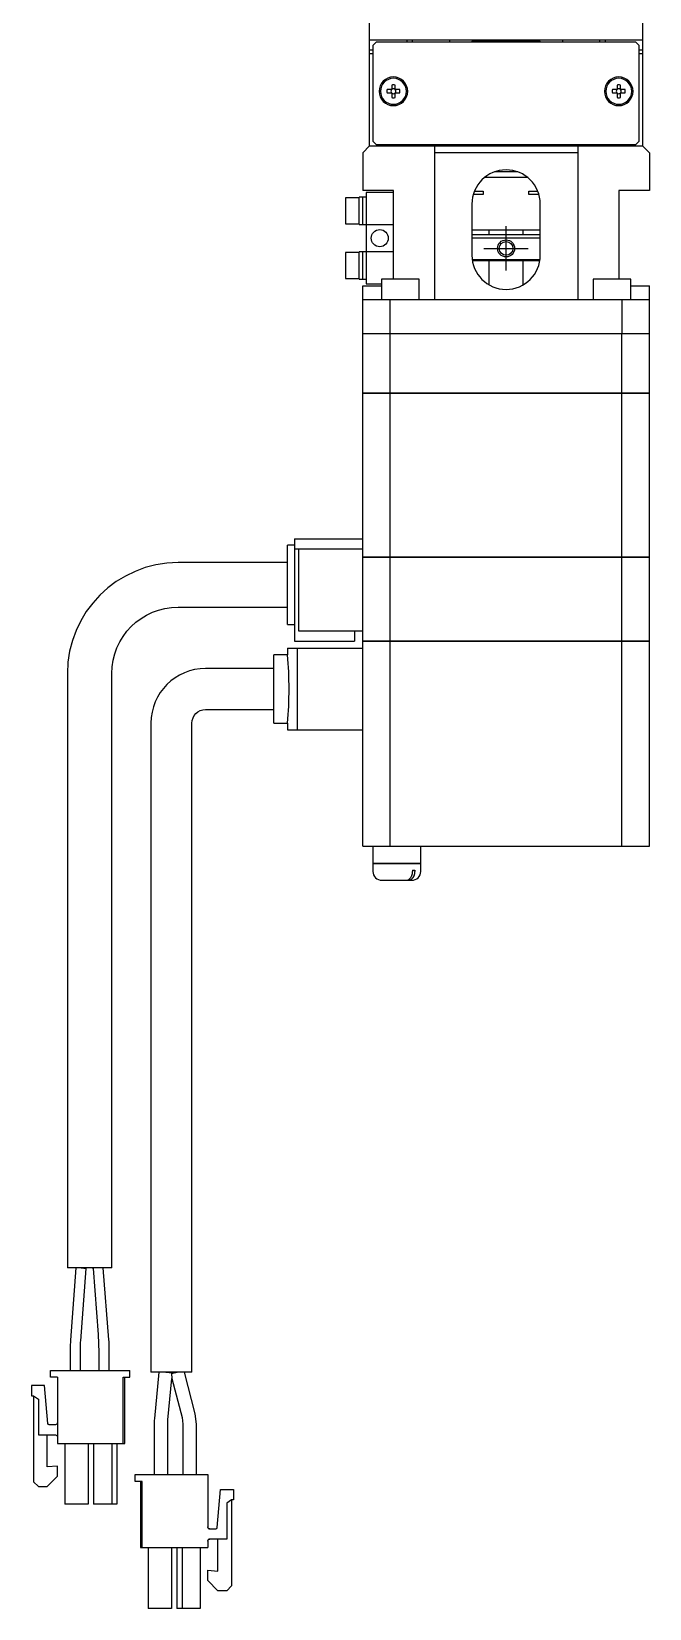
# Model space of a CAD drawing. Extents: x 0 to 1550, y -8 to 1198.
# Drawn here: x 635 to 725.5, y 820 to 1050.9 of the extents above; entities that cross this region are included whole.
import ezdxf

# ---------------------------------------------------------------- set-up
doc = ezdxf.new("R2010")
doc.units = 0
doc.header["$LTSCALE"] = 0.5
doc.linetypes.add('CENTER', pattern=[50.8, 31.75, -6.35, 6.35, -6.35])
for name, color, linetype in [('MSM_CENTER', 1, 'CENTER'), ('MSM_CONTINUOUS', 7, 'CONTINUOUS'), ('MSM_NARROW', 5, 'CONTINUOUS')]:
    doc.layers.add(name, color=color, linetype=linetype)

msp = doc.modelspace()

# ---------------------------------------------------------------- linework, layer by layer
at = {"layer": 'MSM_CENTER'}
for p, q in [((704.54, 1015.9), (704.54, 1022.4)), ((701.29, 1019.15), (707.79, 1019.15))]:
    msp.add_line(p, q, dxfattribs=at)
at = {"layer": 'MSM_CONTINUOUS'}
for p, q in [((684.54, 1034.15), (684.54, 1138.51)), ((724.54, 1071.65), (724.54, 1034.15)), ((724.54, 1049.65), (684.54, 1049.65)), ((685.04, 1048.15), (684.54, 1048.15)), ((685.54, 1049.35), (685.04, 1048.85)), ((685.04, 1048.85), (685.04, 1034.85)), ((723.54, 1049.35), (685.54, 1049.35)), ((690.04, 1049.35), (690.04, 1049.65)), ((690.79, 1049.65), (690.79, 1049.35)), ((696.29, 1049.35), (696.29, 1049.65)), ((699.74, 1049.65), (699.54, 1049.45)), ((709.54, 1049.45), (699.54, 1049.45)), ((699.54, 1049.45), (699.54, 1049.35)), ((709.54, 1049.45), (709.34, 1049.65)), ((709.54, 1049.35), (709.54, 1049.45)), ((712.79, 1049.65), (712.79, 1049.35)), ((718.29, 1049.35), (718.29, 1049.65)), ((719.04, 1049.65), (719.04, 1049.35)), ((724.04, 1048.85), (723.54, 1049.35)), ((724.04, 1034.85), (724.04, 1048.85)), ((724.54, 1048.15), (724.04, 1048.15)), ((685.04, 1047.65), (684.54, 1047.65)), ((724.54, 1047.65), (724.04, 1047.65)), ((687.8, 1042.39), (687.12, 1042.39)), ((687.12, 1041.91), (687.8, 1041.91)), ((687.8, 1043.07), (687.8, 1042.39)), ((687.8, 1041.91), (687.8, 1041.23)), ((688.28, 1042.39), (688.28, 1043.07)), ((688.96, 1042.39), (688.28, 1042.39)), ((688.28, 1041.91), (688.96, 1041.91)), ((688.28, 1041.23), (688.28, 1041.91)), ((720.8, 1042.39), (720.12, 1042.39)), ((720.12, 1041.91), (720.8, 1041.91)), ((720.8, 1043.07), (720.8, 1042.39)), ((720.8, 1041.91), (720.8, 1041.23)), ((721.28, 1042.39), (721.28, 1043.07)), ((721.96, 1042.39), (721.28, 1042.39)), ((721.28, 1041.23), (721.28, 1041.91)), ((721.28, 1041.91), (721.96, 1041.91)), ((685.04, 1034.85), (685.54, 1034.35)), ((685.54, 1034.35), (723.54, 1034.35)), ((690.04, 1034.35), (690.04, 1034.15)), ((694.54, 1034.35), (694.54, 1034.15)), ((697.04, 1034.35), (697.04, 1034.15)), ((712.04, 1034.15), (712.04, 1034.35)), ((714.54, 1034.15), (714.54, 1034.35)), ((719.04, 1034.15), (719.04, 1034.35)), ((723.54, 1034.35), (724.04, 1034.85)), ((684.54, 1034.15), (683.54, 1033.15)), ((683.54, 1033.15), (683.54, 1027.65)), ((684.54, 1034.15), (724.54, 1034.15)), ((694.04, 1034.15), (694.04, 1011.65)), ((715.04, 1033.15), (694.04, 1033.15)), ((715.04, 1034.15), (715.04, 1011.65)), ((725.54, 1033.15), (724.54, 1034.15)), ((725.54, 1033.15), (725.54, 1027.65)), ((706.25, 1030.35), (702.84, 1030.35)), ((703.29, 1030.49), (703.29, 1030.35)), ((705.79, 1030.35), (705.79, 1030.49)), ((688.04, 1027.65), (683.54, 1027.65)), ((684.04, 1027.35), (684.04, 1013.95)), ((688.04, 1027.35), (684.04, 1027.35)), ((688.04, 1014.65), (688.04, 1027.65)), ((699.92, 1027.55), (701.19, 1027.55)), ((701.19, 1027.55), (701.19, 1027.05)), ((707.67, 1029.55), (701.41, 1029.55)), ((707.89, 1027.55), (709.17, 1027.55)), ((707.89, 1027.05), (707.89, 1027.55)), ((725.54, 1027.65), (721.04, 1027.65)), ((721.04, 1027.65), (721.04, 1014.65)), ((681.04, 1026.55), (681.04, 1022.75)), ((683.04, 1026.55), (681.04, 1026.55)), ((683.04, 1022.65), (683.04, 1026.65)), ((684.04, 1026.65), (683.04, 1026.65)), ((683.54, 1022.65), (683.54, 1026.65)), ((699.54, 1025.65), (699.54, 1018.15)), ((701.19, 1027.05), (699.74, 1027.05)), ((709.34, 1027.05), (707.89, 1027.05)), ((709.54, 1018.15), (709.54, 1025.65)), ((681.04, 1022.75), (683.04, 1022.75)), ((683.04, 1022.65), (688.04, 1022.65)), ((699.54, 1021.85), (709.54, 1021.85)), ((709.54, 1021.15), (699.54, 1021.15)), ((709.54, 1020.65), (699.54, 1020.65)), ((702.04, 1021.85), (702.04, 1021.15)), ((707.04, 1021.15), (707.04, 1021.85)), ((681.04, 1018.55), (681.04, 1014.75)), ((683.04, 1018.55), (681.04, 1018.55)), ((683.04, 1014.65), (683.04, 1018.65)), ((688.04, 1018.65), (683.04, 1018.65)), ((683.54, 1014.65), (683.54, 1018.65)), ((699.58, 1017.55), (709.51, 1017.55)), ((709.48, 1017.35), (699.61, 1017.35)), ((702.04, 1017.35), (702.04, 1013.82)), ((707.04, 1013.82), (707.04, 1017.35)), ((681.04, 1014.75), (683.04, 1014.75)), ((683.04, 1014.65), (684.04, 1014.65)), ((683.54, 997.95), (683.54, 1013.65)), ((683.54, 1013.65), (686.29, 1013.65)), ((684.04, 1013.95), (686.29, 1013.95)), ((691.79, 1014.65), (686.29, 1014.65)), ((686.29, 1014.65), (686.29, 1011.65)), ((691.79, 1011.65), (691.79, 1014.65)), ((722.79, 1014.65), (717.29, 1014.65)), ((717.29, 1014.65), (717.29, 1011.65)), ((722.79, 1011.65), (722.79, 1014.65)), ((722.79, 1013.65), (725.54, 1013.65)), ((725.54, 997.95), (725.54, 1013.65)), ((683.54, 1011.65), (725.54, 1011.65)), ((687.54, 1011.65), (687.54, 1006.65)), ((721.54, 1006.65), (721.54, 1011.65)), ((725.54, 1006.65), (683.54, 1006.65)), ((687.57, 997.95), (687.57, 1006.65)), ((721.51, 997.95), (721.51, 1006.65)), ((725.54, 997.95), (683.54, 997.95)), ((683.54, 961.65), (683.54, 997.9)), ((725.54, 997.9), (683.54, 997.9)), ((683.59, 997.9), (683.59, 997.95)), ((687.57, 973.95), (687.57, 997.9)), ((687.83, 997.9), (687.83, 997.95)), ((721.26, 997.9), (721.26, 997.95)), ((721.51, 973.95), (721.51, 997.9)), ((725.49, 997.9), (725.49, 997.95)), ((725.54, 973.95), (725.54, 997.9)), ((673.54, 976.65), (673.54, 961.65)), ((673.54, 976.65), (683.54, 976.65)), ((672.54, 964.08), (672.54, 975.72)), ((673.54, 975.72), (672.54, 975.72)), ((673.54, 975.15), (683.54, 975.15)), ((674.14, 975.15), (674.14, 963.15)), ((672.54, 973.15), (656.54, 973.15)), ((725.54, 973.95), (683.54, 973.95)), ((725.54, 973.9), (683.54, 973.9)), ((683.59, 973.9), (683.59, 973.95)), ((687.57, 961.65), (687.57, 973.9)), ((687.83, 973.9), (687.83, 973.95)), ((721.26, 973.9), (721.26, 973.95)), ((721.51, 961.65), (721.51, 973.9)), ((725.49, 973.9), (725.49, 973.95)), ((725.54, 961.65), (725.54, 973.9)), ((656.54, 966.65), (672.54, 966.65)), ((672.54, 964.08), (673.54, 964.08)), ((674.14, 963.15), (683.54, 963.15)), ((682.34, 963.15), (682.34, 961.65)), ((672.55, 960.65), (683.54, 960.65)), ((672.55, 960.65), (672.55, 959.65)), ((673.54, 961.65), (682.34, 961.65)), ((673.97, 960.65), (673.97, 948.65)), ((725.54, 961.65), (683.54, 961.65)), ((683.54, 931.65), (683.54, 961.6)), ((725.54, 961.6), (683.54, 961.6)), ((683.59, 961.6), (683.59, 961.65)), ((687.57, 931.65), (687.57, 961.6)), ((687.83, 961.6), (687.83, 961.65)), ((721.26, 961.6), (721.26, 961.65)), ((721.51, 931.65), (721.51, 961.6)), ((725.49, 961.6), (725.49, 961.65)), ((725.54, 931.65), (725.54, 961.6)), ((670.54, 949.65), (670.54, 959.65)), ((672.55, 959.65), (670.54, 959.65)), ((640.29, 956.9), (640.29, 869.9)), ((646.79, 869.9), (646.79, 956.9)), ((670.54, 957.65), (660.54, 957.65)), ((660.54, 951.65), (670.54, 951.65)), ((652.54, 949.65), (652.54, 854.65)), ((658.54, 854.65), (658.54, 949.65)), ((670.54, 949.65), (672.55, 949.65)), ((672.55, 949.65), (672.55, 948.65)), ((672.55, 948.65), (683.54, 948.65)), ((683.54, 931.65), (725.54, 931.65)), ((685.04, 931.65), (685.04, 929.15)), ((692.04, 929.15), (692.04, 931.65)), ((685.04, 929.15), (692.04, 929.15)), ((685.04, 929.1), (692.04, 929.1)), ((685.04, 929.1), (685.04, 927.95)), ((685.09, 929.15), (685.09, 929.1)), ((690.83, 928.15), (690.83, 927.95)), ((690.83, 928.15), (691.19, 928.15)), ((691.19, 928.15), (691.19, 927.95)), ((691.99, 929.1), (691.99, 929.15)), ((692.04, 927.95), (692.04, 929.1)), ((686.34, 926.65), (690.74, 926.65)), ((646.79, 869.9), (640.29, 869.9)), ((641.54, 869.9), (640.75, 859.33)), ((642.24, 859.22), (643.04, 869.84)), ((642.29, 869.9), (643.04, 869.84)), ((644.05, 869.84), (644.82, 860.16)), ((646.38, 859.35), (645.55, 869.9)), ((644.82, 860.16), (644.92, 857.53)), ((640.72, 858.52), (640.72, 854.9)), ((642.22, 854.9), (642.22, 858.52)), ((644.92, 857.53), (644.92, 854.9)), ((646.42, 854.9), (646.42, 858.5)), ((637.84, 854.9), (649.44, 854.9)), ((637.84, 853.9), (637.84, 854.9)), ((649.44, 853.9), (649.44, 854.9)), ((658.54, 854.65), (652.54, 854.65)), ((653.69, 854.65), (653.03, 847.84)), ((654.69, 854.65), (655.69, 854.55)), ((655.55, 854.43), (656.39, 854.65)), ((655.55, 854.43), (655.61, 853.7)), ((655.68, 854.46), (655.69, 854.55)), ((659.02, 848.52), (657.43, 854.65)), ((636.96, 852.7), (635.04, 852.7)), ((635.04, 852.7), (635.04, 851.2)), ((637.44, 847.13), (636.96, 852.7)), ((638.84, 853.9), (637.84, 853.9)), ((638.84, 853.9), (638.84, 844.2)), ((648.44, 853.9), (649.44, 853.9)), ((648.44, 844.2), (648.44, 853.9)), ((648.69, 844.2), (648.69, 853.9)), ((655.02, 847.65), (655.61, 853.7)), ((655.61, 853.7), (657.09, 848.02)), ((635.04, 851.2), (635.34, 851.2)), ((635.34, 851.2), (636.04, 850.7)), ((635.34, 851.2), (635.34, 838.6)), ((636.04, 850.7), (636.04, 845.45)), ((653.03, 847.84), (653.02, 847.55)), ((653.02, 847.55), (653.02, 839.65)), ((655.02, 847.55), (655.02, 847.65)), ((655.02, 839.65), (655.02, 847.55)), ((657.09, 848.02), (657.22, 847.01)), ((659.22, 847.01), (659.02, 848.52)), ((636.04, 845.45), (638.54, 845.45)), ((637.34, 840.77), (637.34, 845.45)), ((638.54, 846.95), (637.64, 846.95)), ((657.22, 847.01), (657.22, 839.65)), ((659.22, 839.65), (659.22, 847.01)), ((638.84, 844.2), (648.69, 844.2)), ((639.94, 844.2), (639.94, 835.3)), ((643.34, 844.2), (643.34, 835.3)), ((644.14, 844.2), (644.14, 835.3)), ((646.79, 844.2), (646.79, 835.3)), ((647.54, 844.2), (647.54, 835.3)), ((638.84, 840.9), (637.34, 840.77)), ((638.84, 839.4), (638.84, 840.9)), ((635.34, 838.6), (636.04, 837.9)), ((637.34, 837.9), (638.84, 839.4)), ((650.24, 838.65), (650.24, 839.65)), ((650.24, 839.65), (660.84, 839.65)), ((651.24, 838.65), (650.24, 838.65)), ((650.99, 838.65), (650.99, 828.95)), ((651.24, 828.95), (651.24, 838.65)), ((660.84, 839.65), (660.84, 832)), ((660.84, 839.65), (660.84, 832)), ((636.04, 837.9), (637.34, 837.9)), ((662.24, 831.88), (662.73, 837.45)), ((662.73, 837.45), (664.64, 837.45)), ((664.34, 835.95), (663.64, 835.45)), ((664.34, 835.95), (663.64, 835.45)), ((664.64, 835.95), (664.34, 835.95)), ((664.34, 835.95), (664.34, 823.35)), ((664.34, 835.95), (664.34, 823.35)), ((664.64, 837.45), (664.64, 835.95)), ((664.64, 837.45), (664.64, 835.95)), ((643.34, 835.3), (639.94, 835.3)), ((647.54, 835.3), (644.14, 835.3)), ((663.64, 835.45), (663.64, 830.2)), ((663.64, 835.45), (663.64, 830.2)), ((660.84, 831.99), (660.84, 832)), ((661.14, 831.7), (662.04, 831.7)), ((650.99, 828.95), (660.84, 828.95)), ((652.14, 828.95), (652.14, 820.05)), ((655.54, 828.95), (655.54, 820.05)), ((655.54, 828.95), (655.54, 820.05)), ((656.34, 828.95), (656.34, 820.05)), ((657.09, 828.95), (657.09, 820.05)), ((659.74, 828.95), (659.74, 820.05)), ((659.74, 828.95), (659.74, 820.05)), ((660.84, 829.9), (660.84, 828.95)), ((660.84, 829.9), (660.84, 829.9)), ((660.84, 829.9), (660.84, 828.95)), ((663.64, 830.2), (661.14, 830.2)), ((662.34, 825.52), (662.34, 830.2)), ((660.84, 824.15), (660.84, 825.65)), ((660.84, 825.65), (662.34, 825.52)), ((660.84, 825.65), (662.34, 825.52)), ((662.34, 822.65), (660.84, 824.15)), ((663.64, 822.65), (662.34, 822.65)), ((664.34, 823.35), (663.64, 822.65)), ((664.34, 823.35), (663.64, 822.65)), ((655.54, 820.05), (652.14, 820.05)), ((659.74, 820.05), (656.34, 820.05))]:
    msp.add_line(p, q, dxfattribs=at)
for points in [[(643.04, 869.84, 0), (643.04, 869.84, 0), (643.04, 869.84, 0), (643.04, 869.84, 0), (643.04, 869.84, 0), (643.04, 869.85, 0), (643.04, 869.85, 0), (643.04, 869.85, 0), (643.04, 869.85, 0), (643.04, 869.85, 0), (643.04, 869.85, 0), (643.04, 869.85, 0), (643.04, 869.85, 0), (643.04, 869.85, 0), (643.04, 869.85, 0), (643.04, 869.85, 0), (643.04, 869.85, 0), (643.04, 869.85, 0), (643.04, 869.85, 0), (643.04, 869.85, 0), (643.04, 869.85, 0), (643.04, 869.85, 0), (643.04, 869.85, 0), (643.04, 869.85, 0), (643.04, 869.85, 0), (643.04, 869.85, 0), (643.04, 869.85, 0), (643.04, 869.85, 0), (643.04, 869.86, 0), (643.04, 869.86, 0), (643.04, 869.86, 0), (643.04, 869.86, 0), (643.04, 869.86, 0), (643.04, 869.86, 0), (643.04, 869.86, 0), (643.04, 869.86, 0), (643.04, 869.86, 0), (643.04, 869.86, 0), (643.04, 869.86, 0), (643.04, 869.86, 0), (643.04, 869.86, 0), (643.04, 869.86, 0), (643.04, 869.86, 0), (643.04, 869.86, 0), (643.04, 869.86, 0), (643.04, 869.86, 0), (643.04, 869.86, 0), (643.04, 869.86, 0), (643.04, 869.86, 0), (643.04, 869.86, 0), (643.04, 869.86, 0), (643.04, 869.87, 0), (643.04, 869.87, 0), (643.04, 869.87, 0), (643.04, 869.87, 0), (643.04, 869.87, 0), (643.04, 869.87, 0), (643.04, 869.87, 0), (643.04, 869.87, 0), (643.04, 869.87, 0), (643.04, 869.87, 0), (643.04, 869.87, 0), (643.04, 869.87, 0), (643.04, 869.87, 0), (643.03, 869.87, 0), (643.03, 869.87, 0), (643.03, 869.87, 0), (643.03, 869.87, 0), (643.03, 869.87, 0), (643.03, 869.87, 0), (643.03, 869.87, 0), (643.03, 869.87, 0), (643.03, 869.87, 0), (643.03, 869.87, 0), (643.03, 869.88, 0), (643.03, 869.88, 0), (643.03, 869.88, 0), (643.03, 869.88, 0), (643.03, 869.88, 0), (643.03, 869.88, 0), (643.03, 869.88, 0), (643.03, 869.88, 0), (643.03, 869.88, 0), (643.03, 869.88, 0), (643.03, 869.88, 0), (643.03, 869.88, 0), (643.03, 869.88, 0), (643.03, 869.88, 0), (643.03, 869.88, 0), (643.03, 869.88, 0), (643.03, 869.88, 0), (643.03, 869.88, 0), (643.03, 869.88, 0), (643.03, 869.88, 0), (643.03, 869.88, 0), (643.03, 869.88, 0), (643.03, 869.88, 0), (643.03, 869.88, 0), (643.03, 869.88, 0), (643.03, 869.89, 0), (643.03, 869.89, 0), (643.02, 869.89, 0), (643.02, 869.89, 0), (643.02, 869.89, 0), (643.02, 869.89, 0), (643.02, 869.89, 0), (643.02, 869.89, 0), (643.02, 869.89, 0), (643.02, 869.89, 0), (643.02, 869.89, 0), (643.02, 869.89, 0), (643.02, 869.89, 0), (643.02, 869.89, 0), (643.02, 869.89, 0), (643.02, 869.89, 0), (643.02, 869.89, 0), (643.02, 869.89, 0), (643.02, 869.89, 0), (643.02, 869.89, 0), (643.02, 869.89, 0), (643.02, 869.89, 0), (643.02, 869.9, 0), (643.02, 869.9, 0), (643.02, 869.9, 0), (643.02, 869.9, 0), (643.02, 869.9, 0), (643.02, 869.9, 0), (643.02, 869.9, 0), (643.01, 869.9, 0)], [(644.04, 869.84, 0), (644.04, 869.84, 0), (644.04, 869.84, 0), (644.04, 869.84, 0), (644.04, 869.84, 0), (644.04, 869.84, 0), (644.04, 869.84, 0), (644.04, 869.84, 0), (644.04, 869.84, 0), (644.04, 869.84, 0), (644.04, 869.84, 0), (644.04, 869.84, 0), (644.04, 869.85, 0), (644.04, 869.85, 0), (644.04, 869.85, 0), (644.04, 869.85, 0), (644.04, 869.85, 0), (644.04, 869.85, 0), (644.04, 869.85, 0), (644.04, 869.85, 0), (644.04, 869.85, 0), (644.04, 869.85, 0), (644.04, 869.85, 0), (644.04, 869.85, 0), (644.04, 869.85, 0), (644.05, 869.85, 0), (644.05, 869.85, 0), (644.05, 869.85, 0), (644.05, 869.85, 0), (644.05, 869.85, 0), (644.05, 869.85, 0), (644.05, 869.85, 0), (644.05, 869.85, 0), (644.05, 869.85, 0), (644.05, 869.86, 0), (644.05, 869.86, 0), (644.05, 869.86, 0), (644.05, 869.86, 0), (644.05, 869.86, 0), (644.05, 869.86, 0), (644.05, 869.86, 0), (644.05, 869.86, 0), (644.05, 869.86, 0), (644.05, 869.86, 0), (644.05, 869.86, 0), (644.05, 869.86, 0), (644.05, 869.86, 0), (644.05, 869.86, 0), (644.05, 869.86, 0), (644.05, 869.86, 0), (644.05, 869.86, 0), (644.05, 869.86, 0), (644.05, 869.86, 0), (644.05, 869.86, 0), (644.05, 869.86, 0), (644.05, 869.86, 0), (644.05, 869.87, 0), (644.05, 869.87, 0), (644.05, 869.87, 0), (644.05, 869.87, 0), (644.05, 869.87, 0), (644.05, 869.87, 0), (644.05, 869.87, 0), (644.05, 869.87, 0), (644.05, 869.87, 0), (644.05, 869.87, 0), (644.05, 869.87, 0), (644.05, 869.87, 0), (644.05, 869.87, 0), (644.05, 869.87, 0), (644.05, 869.87, 0), (644.05, 869.87, 0), (644.05, 869.87, 0), (644.05, 869.87, 0), (644.05, 869.87, 0), (644.05, 869.87, 0), (644.05, 869.87, 0), (644.05, 869.88, 0), (644.05, 869.88, 0), (644.05, 869.88, 0), (644.05, 869.88, 0), (644.06, 869.88, 0), (644.06, 869.88, 0), (644.06, 869.88, 0), (644.06, 869.88, 0), (644.06, 869.88, 0), (644.06, 869.88, 0), (644.06, 869.88, 0), (644.06, 869.88, 0), (644.06, 869.88, 0), (644.06, 869.88, 0), (644.06, 869.88, 0), (644.06, 869.88, 0), (644.06, 869.88, 0), (644.06, 869.88, 0), (644.06, 869.88, 0), (644.06, 869.88, 0), (644.06, 869.88, 0), (644.06, 869.88, 0), (644.06, 869.88, 0), (644.06, 869.89, 0), (644.06, 869.89, 0), (644.06, 869.89, 0), (644.06, 869.89, 0), (644.06, 869.89, 0), (644.06, 869.89, 0), (644.06, 869.89, 0), (644.07, 869.89, 0), (644.07, 869.89, 0), (644.07, 869.89, 0), (644.07, 869.89, 0), (644.07, 869.89, 0), (644.07, 869.89, 0), (644.07, 869.89, 0), (644.07, 869.89, 0), (644.07, 869.89, 0), (644.07, 869.89, 0), (644.07, 869.89, 0), (644.07, 869.89, 0), (644.07, 869.89, 0), (644.07, 869.89, 0), (644.07, 869.89, 0), (644.07, 869.9, 0), (644.07, 869.9, 0), (644.07, 869.9, 0), (644.07, 869.9, 0), (644.07, 869.9, 0), (644.07, 869.9, 0), (644.07, 869.9, 0)]]:
    msp.add_polyline3d(points, dxfattribs=at)
at = {"layer": 'MSM_CONTINUOUS', "extrusion": (0, 0, -1)}
for centre, radius in [((-688.04, 1042.15), 2.1), ((-688.04, 1042.15), 1.9), ((-721.04, 1042.15), 2.1), ((-721.04, 1042.15), 1.9)]:
    msp.add_circle(centre, radius, dxfattribs=at)
at = {"layer": 'MSM_CONTINUOUS'}
for centre, radius in [((686.04, 1020.65), 1.25), ((704.54, 1019.15), 1.01)]:
    msp.add_circle(centre, radius, dxfattribs=at)
for centre, radius, start, end in [((688.04, 1042.15), 0.95, 165.3667, 194.6333), ((688.04, 1042.15), 0.365, 138.8496, 221.1504), ((688.04, 1042.15), 0.95, 75.3667, 104.6333), ((688.04, 1042.15), 0.365, 48.8496, 131.1504), ((688.04, 1042.15), 0.365, 228.8496, 311.1504), ((688.04, 1042.15), 0.95, 255.3667, 284.6333), ((688.04, 1042.15), 0.365, 318.8496, 41.1504), ((688.04, 1042.15), 0.95, 345.3667, 14.6333), ((721.04, 1042.15), 0.95, 165.3667, 194.6333), ((721.04, 1042.15), 0.365, 138.8496, 221.1504), ((721.04, 1042.15), 0.95, 75.3667, 104.6333), ((721.04, 1042.15), 0.365, 48.8496, 131.1504), ((721.04, 1042.15), 0.365, 228.8496, 311.1504), ((721.04, 1042.15), 0.95, 255.3667, 284.6333), ((721.04, 1042.15), 0.365, 318.8496, 41.1504), ((721.04, 1042.15), 0.95, 345.3667, 14.6333), ((704.54, 1025.65), 5, 0, 180), ((704.54, 1018.15), 5, 180, 0), ((656.54, 956.9), 16.25, 90, 180), ((612.5, 954.64), 60.26, 0.0102, 4.77), ((660.54, 949.65), 8, 90, 180), ((612.53, 954.66), 60.23, 355.2289, 359.9909), ((686.34, 927.95), 1.3, 180, 270), ((689.89, 927.4), 0.754, 275.8166, 311.8939), ((690.24, 927.4), 0.751, 271.7681, 308.8955), ((689.45, 927.86), 1.39, 312.8199, 3.04), ((689.78, 927.87), 1.41, 311.3743, 2.8178), ((690.74, 927.95), 1.3, 270, 0), ((651.47, 858.52), 10.75, 175.7108, 180), ((635.67, 858.5), 10.75, 0, 4.548), ((661.14, 832), 0.3, 180, 270), ((661.14, 832), 0.3, 180, 270), ((662.04, 831.9), 0.2, 270, 355), ((661.14, 829.9), 0.3, 90, 180)]:
    msp.add_arc(centre, radius, start, end, dxfattribs=at)
at = {"layer": 'MSM_CONTINUOUS', "extrusion": (0, 0, -1)}
for centre, radius, start, end in [((-656.54, 956.9), 9.75, 360, 90), ((-660.54, 949.65), 2, 360, 90), ((-651.47, 858.52), 9.25, 360, 4.2892), ((-638.54, 847.25), 0.3, 180, 270), ((-637.64, 847.15), 0.2, 270, 355), ((-638.54, 845.15), 0.3, 90, 180), ((-661.14, 832), 0.3, 270, 0), ((-661.14, 832), 0.3, 270, 0), ((-661.14, 829.9), 0.3, 0, 90), ((-661.14, 829.9), 0.3, 0, 90)]:
    msp.add_arc(centre, radius, start, end, dxfattribs=at)
at = {"layer": 'MSM_NARROW'}
msp.add_circle((704.54, 1019.15), 1.25, dxfattribs=at)
msp.add_circle((704.54, 1019.15), 1.25, dxfattribs=at)

doc.saveas('drawing.dxf')
